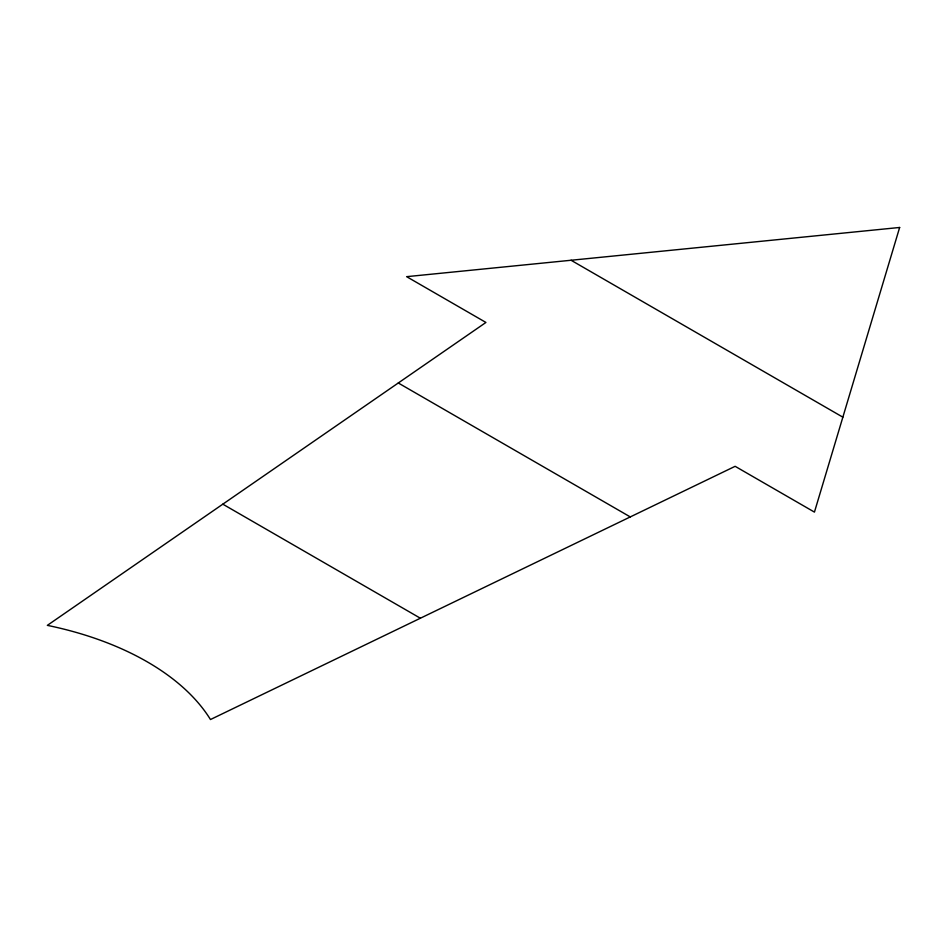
<?xml version="1.0" encoding="UTF-8"?>
<svg xmlns="http://www.w3.org/2000/svg" width="947" height="947" viewBox="0 0 947 947"><rect width="100%" height="100%" fill="white"/><g stroke="black" fill="none" stroke-linecap="round" stroke-linejoin="round"><path stroke-width="1.42" d="M571.077 260.259L842.854 417.165M398.285 382.99L630.276 516.92M222.817 504.171L420.373 618.225M899.65 227.469L814.444 512.102L735.132 466.315L210.471 719.531A269.291 155.474 0 0 0 47.35 625.363L485.929 322.454L406.63 276.666L899.65 227.469"/></g></svg>
